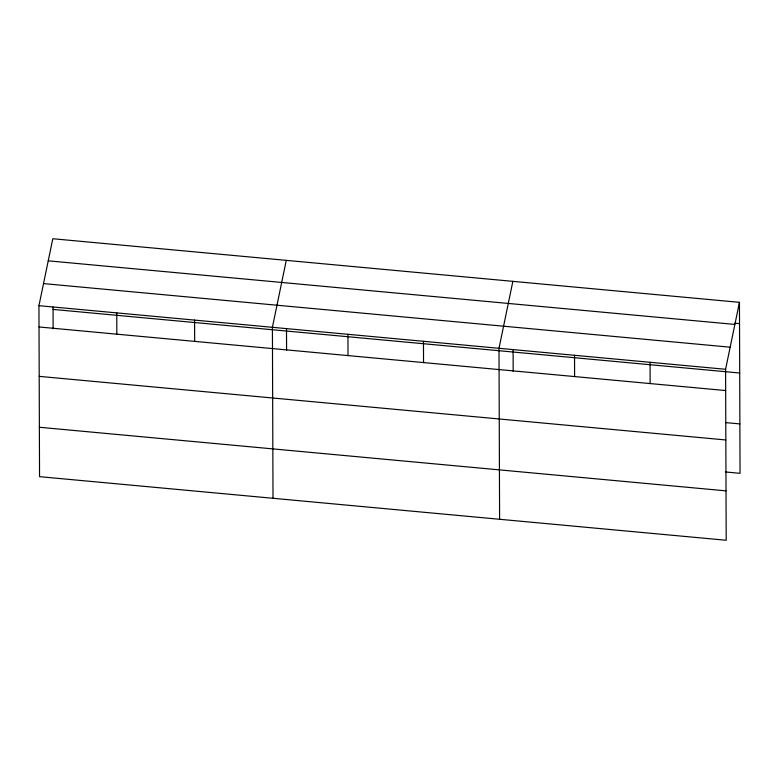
<?xml version="1.0" encoding="UTF-8"?>
<svg xmlns="http://www.w3.org/2000/svg" width="779" height="779" viewBox="0 0 779 779"><rect width="100%" height="100%" fill="white"/><g stroke="black" fill="none" stroke-linecap="round" stroke-linejoin="round"><path stroke-width="1.17" d="M739.456 302.34L725.59 369.285L726.194 540.266L39.544 476.66L38.95 305.68L52.806 238.734L739.456 302.34L740.05 473.32L725.668 471.986M286.273 260.361L272.407 327.307L273.01 498.287M512.864 281.346L498.998 348.301L499.602 519.281M734.733 323.168L739.524 323.616M48.24 260.829L734.879 324.434M43.527 283.595L730.166 347.191M38.95 305.68L725.59 369.285M53.06 309.419L739.699 373.014M39.028 326.966L725.668 390.561M725.492 422.578L739.875 423.912M39.193 376.364L725.843 439.969M39.378 427.262L726.018 490.867M650.066 362.293L650.134 383.57M574.532 355.292L574.61 376.569M513.098 349.615L513.176 371.417M423.474 341.299L423.542 362.576M347.94 334.308L348.018 355.584M286.506 328.631L286.584 350.433M194.584 320.101L194.662 341.377M116.772 312.895L116.84 334.172M53.05 307.004L53.128 328.806"/></g></svg>
